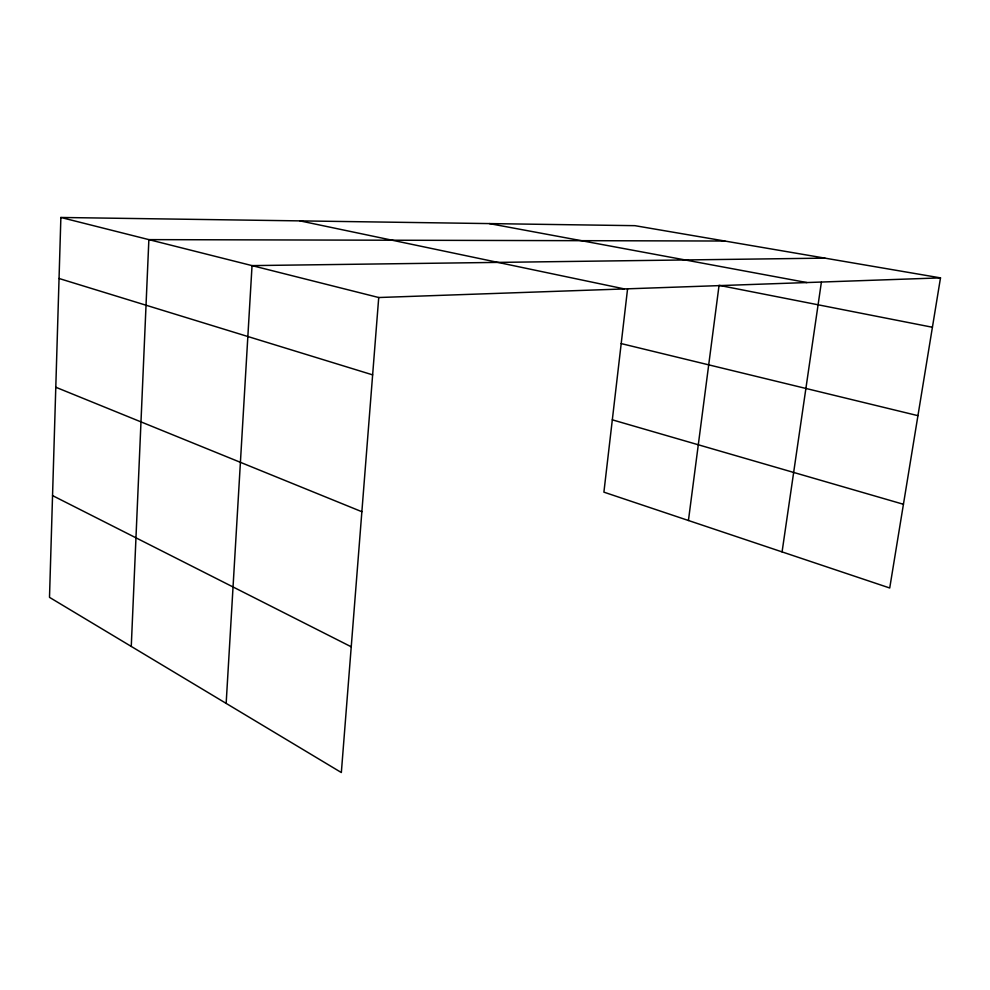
<?xml version="1.0" encoding="UTF-8"?>
<svg xmlns="http://www.w3.org/2000/svg" width="990" height="990" viewBox="0 0 990 990"><rect width="100%" height="100%" fill="white"/><g stroke="black" fill="none" stroke-linecap="round" stroke-linejoin="round"><path stroke-width="1.49" d="M60.873 217.466L49.5 597.354L341.34 772.534L378.725 297.52L60.873 217.466L634.924 225.671L940.5 277.881L889.725 587.998L603.9 492.154L627.549 289.043M131.262 646.421L148.871 239.629L724.829 241.028M226.153 703.395L252.042 265.605L824.88 258.13M688.434 520.505L719.062 285.33L932.419 327.257M782.075 551.9L821.378 282.212M378.725 297.52L940.5 277.881M489.332 223.592L806.875 282.558M299.982 220.881L624.418 288.931M621.2 343.592L917.94 415.664M612.315 419.834L903.437 504.281M59.041 278.487L372.636 374.864M55.786 387.239L361.87 511.719M52.544 495.594L351.24 646.804"/></g></svg>
